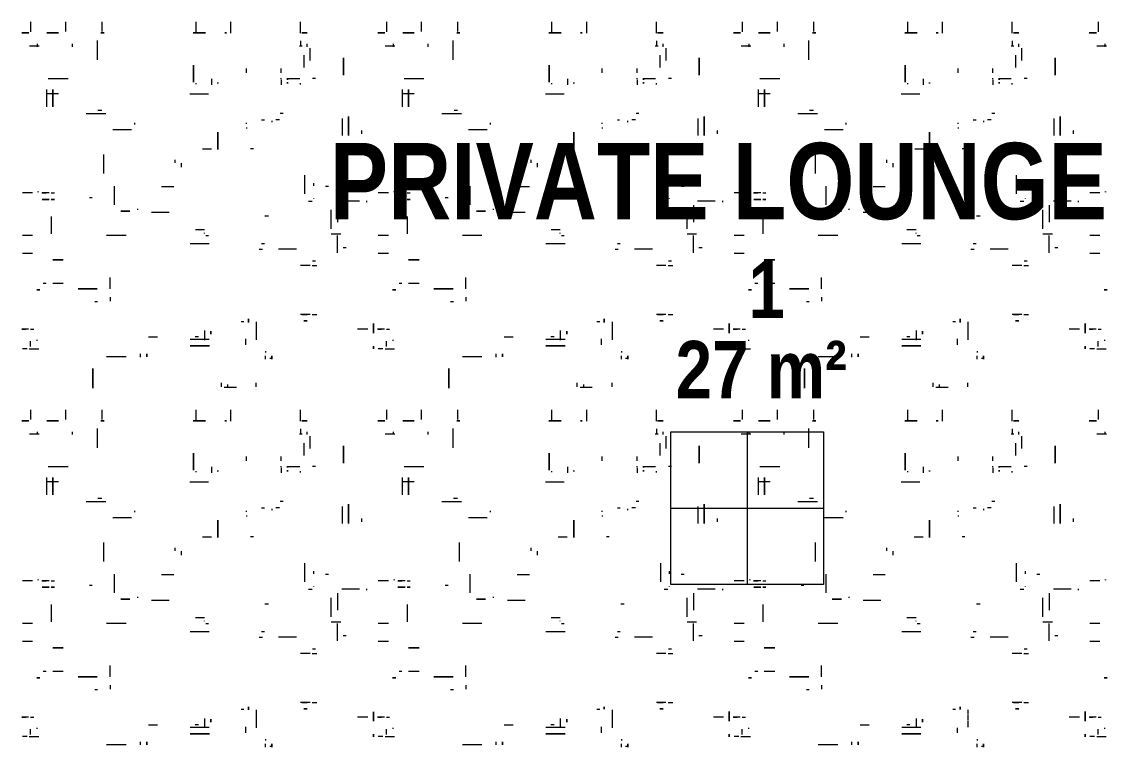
# Model space of a CAD drawing. Header units: millimetres. Extents: x -21051 to 202668, y -15646 to 13691.
# Drawn here: x -10187 to -8481, y 3208 to 4348 of the extents above; entities that cross this region are included whole.
import ezdxf

# ---------------------------------------------------------------- set-up
doc = ezdxf.new("R2010")
doc.units = ezdxf.units.MM
for name, color, linetype, lineweight in [('A-AREA-IDEN', 2, 'Continuous', 9), ('G-IMPT', 8, 'Continuous', 5), ('I-FURN', 30, 'Continuous', 5)]:
    doc.layers.add(name, color=color, linetype=linetype, lineweight=lineweight)
doc.layers.get('I-FURN').off()
doc.styles.add('Arial Narrow_B', font='ARIALNB.TTF', dxfattribs={"height": 90})
doc.styles.add('Arial Narrow_B_1', font='ARIALNB.TTF', dxfattribs={"height": 120})

# ---------------------------------------------------------------- blocks, each defined once
blk = doc.blocks.new('FUR_8_Carpet - _-1171524-00_Ground floor')
at = {"layer": 'G-IMPT'}
for p, q in [((-464.3, 893.7), (-459.8, 893.7)), ((-453.3, 894.7), (-453.3, 889.5)), ((-256.4, 891.1), (-256.4, 886.1)), ((-203.3, 890.3), (-234.1, 890.3)), ((95.1, 893.7), (99.5, 893.7)), ((106.1, 894.7), (106.1, 889.5)), ((303, 891.1), (303, 886.1)), ((356.1, 890.3), (325.3, 890.3)), ((654.5, 893.7), (658.9, 893.7)), ((665.4, 894.7), (665.4, 889.5)), ((852.3, 890.7), (852.3, 886.1)), ((852.3, 886.1), (852.3, 890.7)), ((862.3, 891.1), (862.3, 886.1)), ((915.4, 890.3), (884.6, 890.3)), ((-641.1, 878), (-656.1, 878)), ((-643.3, 874.7), (-643.3, 866)), ((-637.7, 878), (-630.3, 878)), ((-453.3, 882.2), (-453.3, 884.2)), ((-422.3, 872.1), (-422.3, 864.1)), ((-81.7, 878), (-96.7, 878)), ((-83.9, 874.7), (-83.9, 866)), ((-78.4, 878), (-71, 878)), ((106.1, 882.2), (106.1, 884.2)), ((137.1, 872.1), (137.1, 862.6)), ((477.7, 878), (462.7, 878)), ((475.4, 874.7), (475.4, 866)), ((481, 878), (488.4, 878)), ((665.4, 882.2), (665.4, 884.2)), ((696.4, 872.1), (696.4, 862.6)), ((1037, 878), (1022, 878)), ((1034.8, 874.7), (1034.8, 866)), ((1040.3, 878), (1047.7, 878)), ((-653.3, 864.1), (-653.3, 865.6)), ((-622.8, 853.7), (-622.8, 844.2)), ((-622.8, 844.2), (-622.8, 853.7)), ((-439, 863.1), (-439, 853.8)), ((-364.8, 863.5), (-334.6, 863.5)), ((-357.2, 849.4), (-357.2, 864.1)), ((-342.5, 858.7), (-347.6, 858.7)), ((-283.3, 859.9), (-269.2, 859.9)), ((-93.9, 864.1), (-93.9, 865.6)), ((-63.5, 853.7), (-63.5, 844.1)), ((-63.5, 844.1), (-63.5, 853.7)), ((120.3, 864.1), (120.3, 844.1)), ((194.5, 863.5), (224.8, 863.5)), ((202.1, 849.4), (202.1, 864.1)), ((216.9, 858.7), (211.7, 858.7)), ((276, 859.9), (290.2, 859.9)), ((465.4, 864.1), (465.4, 865.6)), ((495.9, 844.1), (495.9, 853.7)), ((495.9, 853.7), (495.9, 844.1)), ((679.7, 864.1), (679.7, 844.1)), ((753.9, 863.5), (784.1, 863.5)), ((761.5, 849.4), (761.5, 864.1)), ((776.3, 858.7), (771.1, 858.7)), ((835.4, 859.9), (849.5, 859.9)), ((1024.8, 864.1), (1024.8, 865.6)), ((-643.3, 847.6), (-648.2, 847.6)), ((-640.1, 847.6), (-629.2, 847.6)), ((-629.6, 847.6), (-635.3, 847.6)), ((-613.9, 847.6), (-598, 847.6)), ((-439, 852.8), (-439, 844.1)), ((-439, 843.3), (-439, 836)), ((-83.9, 847.6), (-88.8, 847.6)), ((-80.7, 847.6), (-69.9, 847.6)), ((-70.3, 847.6), (-76, 847.6)), ((-54.6, 847.6), (-38.7, 847.6)), ((120.3, 844.1), (120.3, 836)), ((475.4, 847.6), (470.5, 847.6)), ((478.6, 847.6), (489.5, 847.6)), ((489.1, 847.6), (483.4, 847.6)), ((495.9, 844.1), (495.9, 839)), ((495.9, 839), (495.9, 844.1)), ((504.8, 847.6), (520.7, 847.6)), ((679.7, 844.1), (679.7, 836)), ((1034.8, 847.6), (1029.9, 847.6)), ((1038, 847.6), (1048.8, 847.6)), ((1048.4, 847.6), (1042.7, 847.6)), ((-526.6, 824.1), (-534, 824.1)), ((-523.3, 824.1), (-508.3, 824.1)), ((-518.3, 834.9), (-518.3, 833.4)), ((-426.4, 831.4), (-426.4, 835.2)), ((-426.4, 835.2), (-426.4, 831.4)), ((-419.3, 835.6), (-414.9, 835.6)), ((32.7, 824.1), (25.3, 824.1)), ((36, 824.1), (51, 824.1)), ((133, 831.4), (133, 834.7)), ((133, 834.7), (133, 831.4)), ((140, 835.6), (144.5, 835.6)), ((592.1, 824.1), (584.7, 824.1)), ((595.4, 824.1), (610.4, 824.1)), ((600.4, 834.9), (600.4, 833.4)), ((692.3, 831.4), (692.3, 835.8)), ((692.3, 835.8), (692.3, 831.4)), ((699.4, 835.6), (703.8, 835.6)), ((-208.7, 797.2), (-208.7, 803.4)), ((-189.2, 804.2), (-184.8, 804.2)), ((350.7, 797.2), (350.7, 803.4)), ((370.2, 804.2), (374.6, 804.2)), ((910, 797.2), (910, 803.4)), ((929.5, 804.2), (933.9, 804.2)), ((-208.7, 783.9), (-208.7, 766.1)), ((-135.3, 775.8), (-118.6, 775.8)), ((-108.2, 775.8), (-103.7, 775.8)), ((350.7, 783.9), (350.7, 766.1)), ((424.1, 775.8), (440.8, 775.8)), ((451.2, 775.8), (455.6, 775.8)), ((910, 783.9), (910, 766.1)), ((983.4, 775.8), (1000.1, 775.8)), ((1010.6, 775.8), (1015, 775.8)), ((-526.6, 747.3), (-534, 747.3)), ((-531.9, 740.7), (-527.1, 740.7)), ((-523.3, 747.3), (-508.3, 747.3)), ((32.7, 747.3), (25.3, 747.3)), ((27.5, 740.7), (32.2, 740.7)), ((36, 747.3), (51, 747.3)), ((592.1, 747.3), (584.7, 747.3)), ((586.8, 740.7), (591.6, 740.7)), ((595.4, 747.3), (610.4, 747.3)), ((-646.3, 728.3), (-630.4, 728.3)), ((-580.1, 719.6), (-575.3, 719.6)), ((-566.5, 727.2), (-566.5, 725.2)), ((-566.5, 725.2), (-566.5, 700.2)), ((-502.1, 721.7), (-473.6, 721.7)), ((-443.3, 721.7), (-448.5, 721.7)), ((-87, 728.3), (-71.1, 728.3)), ((-20.7, 719.6), (-15.9, 719.6)), ((-7.1, 727.2), (-7.1, 725.2)), ((-7.1, 725.2), (-7.1, 700.2)), ((57.2, 721.7), (85.7, 721.7)), ((116, 721.7), (110.9, 721.7)), ((472.4, 728.3), (488.3, 728.3)), ((538.6, 719.6), (543.4, 719.6)), ((552.2, 727.2), (552.2, 725.2)), ((552.2, 725.2), (552.2, 700.2)), ((616.6, 721.7), (645.1, 721.7)), ((675.4, 721.7), (670.2, 721.7)), ((1031.7, 728.3), (1047.6, 728.3)), ((-646.3, 700.2), (-630.4, 700.2)), ((-447, 712.6), (-451.5, 712.6)), ((-364.8, 713.3), (-334.6, 713.3)), ((-363.5, 700.7), (-359.1, 700.7)), ((-87, 700.2), (-71.1, 700.2)), ((112.3, 712.6), (107.9, 712.6)), ((194.5, 713.3), (224.8, 713.3)), ((195.8, 700.7), (200.3, 700.7)), ((472.4, 700.2), (488.3, 700.2)), ((671.7, 712.6), (667.2, 712.6)), ((753.9, 713.3), (784.1, 713.3)), ((755.2, 700.7), (759.6, 700.7)), ((1031.7, 700.2), (1047.6, 700.2)), ((-571.5, 698.1), (-556.5, 698.1)), ((-561.8, 698.1), (-558.2, 698.1)), ((-556.5, 689.6), (-556.5, 684.8)), ((-556.5, 684.8), (-556.5, 659.8)), ((-357.2, 696.7), (-357.2, 695.8)), ((-342.9, 690.7), (-357.1, 690.7)), ((-203.3, 699.6), (-234.1, 699.6)), ((-116.3, 670.2), (-116.3, 697.5)), ((-12.1, 698.1), (2.9, 698.1)), ((-2.5, 698.1), (1.1, 698.1)), ((2.9, 689.6), (2.9, 684.8)), ((2.9, 684.8), (2.9, 659.8)), ((202.1, 696.7), (202.1, 695.8)), ((216.4, 690.7), (202.3, 690.7)), ((356.1, 699.6), (325.3, 699.6)), ((443, 670.2), (443, 697.5)), ((547.2, 698.1), (562.2, 698.1)), ((556.9, 698.1), (560.5, 698.1)), ((562.2, 689.6), (562.2, 684.8)), ((562.2, 684.8), (562.2, 659.8)), ((761.5, 696.7), (761.5, 695.8)), ((775.8, 690.7), (761.6, 690.7)), ((915.4, 699.6), (884.6, 699.6)), ((1002.4, 670.2), (1002.4, 697.5)), ((-566.5, 654.2), (-566.5, 679.2)), ((-457.7, 670), (-452.3, 670)), ((-7.1, 654.2), (-7.1, 679.2)), ((101.7, 670), (107.1, 670)), ((552.2, 654.2), (552.2, 679.2)), ((661, 670), (666.4, 670)), ((-566.5, 652.3), (-566.5, 654.2)), ((-301.7, 663.8), (-274.1, 663.8)), ((-296.9, 663.9), (-296.9, 662.8)), ((-251.7, 658.1), (-251.7, 659.7)), ((-215.7, 652.2), (-215.7, 622.7)), ((-7.1, 652.3), (-7.1, 654.2)), ((257.6, 663.8), (285.3, 663.8)), ((262.5, 663.9), (262.5, 662.8)), ((307.6, 658.1), (307.6, 659.7)), ((343.7, 652.2), (343.7, 622.7)), ((552.2, 652.3), (552.2, 654.2)), ((817, 663.8), (844.6, 663.8)), ((821.8, 663.9), (821.8, 662.8)), ((867, 658.1), (867, 659.7)), ((903.1, 652.2), (903.1, 622.7)), ((-646.3, 633.3), (-630.4, 633.3)), ((-612.7, 647.6), (-612.7, 645.9)), ((-600.8, 646.5), (-598.2, 646.5)), ((-598.2, 646.5), (-573.2, 646.5)), ((-529, 642.7), (-529, 641.8)), ((-526.5, 646.7), (-520.8, 646.7)), ((-514.7, 605.4), (-514.7, 634.8)), ((-180.9, 640.7), (-176.5, 640.7)), ((-116.3, 633.3), (-121.2, 633.3)), ((-113.1, 633.3), (-102.3, 633.3)), ((-101.7, 633.3), (-108.4, 633.3)), ((-87, 633.3), (-71.1, 633.3)), ((-53.4, 647.6), (-53.4, 645.9)), ((-41.4, 646.5), (-38.8, 646.5)), ((-38.8, 646.5), (-13.8, 646.5)), ((30.4, 642.7), (30.4, 641.8)), ((32.9, 646.7), (38.6, 646.7)), ((44.6, 605.4), (44.6, 634.8)), ((378.4, 640.7), (382.9, 640.7)), ((443, 633.3), (438.2, 633.3)), ((446.2, 633.3), (457.1, 633.3)), ((457.7, 633.3), (451, 633.3)), ((472.4, 633.3), (488.3, 633.3)), ((506, 647.6), (506, 645.9)), ((517.9, 646.5), (520.5, 646.5)), ((520.5, 646.5), (545.5, 646.5)), ((589.7, 642.7), (589.7, 641.8)), ((592.2, 646.7), (597.9, 646.7)), ((604, 605.4), (604, 634.8)), ((937.8, 640.7), (942.2, 640.7)), ((1002.4, 633.3), (997.5, 633.3)), ((1005.6, 633.3), (1016.4, 633.3)), ((1017.1, 633.3), (1010.3, 633.3)), ((1031.7, 633.3), (1047.6, 633.3)), ((-552, 623.4), (-547.2, 623.4)), ((-529, 622.4), (-529, 618.1)), ((7.4, 623.4), (12.1, 623.4)), ((30.4, 622.4), (30.4, 618.1)), ((566.7, 623.4), (571.5, 623.4)), ((589.7, 622.4), (589.7, 618.1)), ((-198.9, 602.9), (-198.9, 573)), ((360.5, 602.9), (360.5, 573)), ((919.8, 602.9), (919.8, 573)), ((-320.6, 586.6), (-320.6, 592.8)), ((-310.6, 581.1), (-310.6, 586.1)), ((238.7, 586.6), (238.7, 592.8)), ((248.7, 581.1), (248.7, 586.1)), ((798.1, 586.6), (798.1, 592.8)), ((808.1, 581.1), (808.1, 586.1)), ((-434.1, 563.9), (-429.7, 563.9)), ((-354.1, 563.9), (-368.2, 563.9)), ((125.3, 563.9), (129.7, 563.9)), ((205.3, 563.9), (191.1, 563.9)), ((684.6, 563.9), (689, 563.9)), ((764.6, 563.9), (750.5, 563.9)), ((-604, 536.6), (-604, 540.4)), ((-604, 535.4), (-604, 536.6)), ((-583.5, 543.1), (-583.5, 518.1)), ((-583.5, 518.1), (-583.5, 543.1)), ((-573.5, 518.1), (-573.5, 543.1)), ((-423.1, 530.3), (-423.1, 531.8)), ((-213.1, 533.4), (-242.4, 533.4)), ((-44.6, 536.6), (-44.6, 540.4)), ((-44.6, 535.4), (-44.6, 536.6)), ((-24.2, 543.1), (-24.2, 518.1)), ((-24.2, 518.1), (-24.2, 543.1)), ((-14.2, 518.1), (-14.2, 543.1)), ((136.2, 530.3), (136.2, 531.8)), ((346.3, 533.4), (316.9, 533.4)), ((514.7, 536.6), (514.7, 540.4)), ((514.7, 535.4), (514.7, 536.6)), ((535.2, 543.1), (535.2, 518.1)), ((535.2, 518.1), (535.2, 543.1)), ((545.2, 518.1), (545.2, 543.1)), ((695.6, 530.3), (695.6, 531.8)), ((905.7, 533.4), (876.3, 533.4)), ((-573.5, 516.1), (-573.5, 518.1)), ((-475.3, 518.3), (-469.6, 518.3)), ((-463.6, 522.2), (-463.6, 520.1)), ((-447, 518.3), (-451.5, 518.3)), ((-423.1, 524.8), (-423.1, 523.1)), ((-247.5, 525.5), (-247.5, 523.1)), ((-14.2, 516.1), (-14.2, 518.1)), ((84, 518.3), (89.7, 518.3)), ((95.8, 522.2), (95.8, 520.1)), ((112.3, 518.3), (107.9, 518.3)), ((136.2, 524.8), (136.2, 523.1)), ((311.9, 525.5), (311.9, 523.1)), ((545.2, 516.1), (545.2, 518.1)), ((643.4, 518.3), (649.1, 518.3)), ((655.1, 522.2), (655.1, 520.1)), ((671.7, 518.3), (667.2, 518.3)), ((695.6, 524.8), (695.6, 523.1)), ((871.2, 525.5), (871.2, 523.1)), ((-480.8, 508.3), (-476.3, 508.3)), ((-171.1, 508.3), (-202.2, 508.3)), ((-189.5, 503.2), (-195.7, 503.2)), ((-108.7, 471), (-108.7, 498)), ((78.6, 508.3), (83, 508.3)), ((388.3, 508.3), (357.2, 508.3)), ((369.9, 503.2), (363.7, 503.2)), ((450.7, 471), (450.7, 498)), ((637.9, 508.3), (642.4, 508.3)), ((947.7, 508.3), (916.5, 508.3)), ((929.2, 503.2), (923, 503.2)), ((1010, 471), (1010, 498)), ((-508.3, 462.8), (-508.3, 460.7)), ((-477.8, 455.8), (-477.8, 463.3)), ((-477.8, 460), (-477.8, 461.5)), ((-368.4, 454.2), (-368.4, 463.3)), ((-334, 477.8), (-363.3, 477.8)), ((-344.1, 462.6), (-344.1, 460.7)), ((-127.8, 477.8), (-109.5, 477.8)), ((51.1, 462.8), (51.1, 460.7)), ((81.5, 455.8), (81.5, 463.3)), ((81.5, 460), (81.5, 461.5)), ((191, 454.2), (191, 463.3)), ((225.4, 477.8), (196, 477.8)), ((215.2, 462.6), (215.2, 460.7)), ((431.6, 477.8), (449.9, 477.8)), ((610.4, 462.8), (610.4, 460.7)), ((640.9, 455.8), (640.9, 463.3)), ((640.9, 460), (640.9, 461.5)), ((750.3, 454.2), (750.3, 463.3)), ((784.7, 477.8), (755.4, 477.8)), ((774.6, 462.6), (774.6, 460.7)), ((990.9, 477.8), (1009.2, 477.8)), ((-575.6, 448.1), (-575.6, 425.8)), ((-575.6, 425.8), (-575.6, 448.1)), ((-531.9, 453.4), (-527.1, 453.4)), ((-487.8, 453.4), (-506.9, 453.4)), ((-477.8, 454.5), (-477.8, 452.8)), ((-477.8, 444.8), (-477.8, 437.6)), ((-423.1, 444.8), (-423.1, 437.6)), ((-111.7, 453.4), (-142.8, 453.4)), ((-16.2, 448.1), (-16.2, 425.8)), ((-16.2, 425.8), (-16.2, 448.1)), ((27.5, 453.4), (32.2, 453.4)), ((71.5, 453.4), (52.4, 453.4)), ((81.5, 454.5), (81.5, 452.8)), ((81.5, 444.8), (81.5, 437.6)), ((136.2, 444.8), (136.2, 437.6)), ((447.7, 453.4), (416.6, 453.4)), ((543.1, 448.1), (543.1, 425.8)), ((543.1, 425.8), (543.1, 448.1)), ((586.8, 453.4), (591.6, 453.4)), ((630.9, 453.4), (611.8, 453.4)), ((640.9, 454.5), (640.9, 452.8)), ((640.9, 444.8), (640.9, 437.6)), ((695.6, 444.8), (695.6, 437.6)), ((1007, 453.4), (975.9, 453.4)), ((-513.4, 421.6), (-513.4, 436)), ((45.9, 421.6), (45.9, 436)), ((605.3, 421.6), (605.3, 436)), ((-575.6, 421.1), (-575.6, 425.8)), ((-575.6, 425.8), (-575.6, 421.1)), ((-523.4, 425.1), (-523.4, 420.1)), ((-523.4, 420.1), (-523.4, 405.7)), ((-513.4, 416.6), (-513.4, 421.6)), ((-188.8, 424.4), (-188.8, 393.8)), ((35.9, 425.1), (35.9, 420.1)), ((35.9, 420.1), (35.9, 405.7)), ((45.9, 416.6), (45.9, 421.6)), ((370.5, 424.4), (370.5, 393.8)), ((595.3, 425.1), (595.3, 420.1)), ((595.3, 420.1), (595.3, 405.7)), ((605.3, 416.6), (605.3, 421.6)), ((929.9, 424.4), (929.9, 393.8)), ((-641.5, 402.3), (-656.5, 402.3)), ((-653.8, 398.8), (-653.8, 403.4)), ((-518.3, 398.8), (-518.3, 403.4)), ((-506.5, 402.3), (-510.9, 402.3)), ((-508.3, 394.1), (-508.3, 401.5)), ((-149.1, 398.8), (-149.1, 403.4)), ((-82.2, 402.3), (-97.2, 402.3)), ((-94.4, 398.8), (-94.4, 403.4)), ((41.1, 398.8), (41.1, 403.4)), ((52.9, 402.3), (48.5, 402.3)), ((51.1, 394.1), (51.1, 401.5)), ((410.2, 398.8), (410.2, 403.4)), ((477.2, 402.3), (462.2, 402.3)), ((464.9, 398.8), (464.9, 403.4)), ((600.4, 398.8), (600.4, 403.4)), ((612.3, 402.3), (607.8, 402.3)), ((610.4, 394.1), (610.4, 401.5)), ((969.6, 398.8), (969.6, 403.4)), ((1036.5, 402.3), (1021.5, 402.3)), ((1024.3, 398.8), (1024.3, 403.4)), ((-643.8, 379.8), (-643.8, 364.2)), ((-508.3, 382.3), (-508.3, 364.2)), ((-398.9, 382.1), (-398.9, 364.2)), ((-344.1, 381.2), (-344.1, 364.2)), ((-196.4, 379.4), (-196.4, 364.2)), ((-139.1, 379.4), (-139.1, 364.2)), ((-84.4, 379.8), (-84.4, 364.2)), ((51.1, 382.3), (51.1, 364.2)), ((160.5, 382.1), (160.5, 364.2)), ((215.2, 381.2), (215.2, 364.2)), ((363, 379.4), (363, 364.2)), ((420.2, 379.4), (420.2, 364.2)), ((474.9, 379.8), (474.9, 364.2)), ((610.4, 382.3), (610.4, 364.2)), ((719.9, 382.1), (719.9, 364.2)), ((774.6, 381.2), (774.6, 364.2)), ((922.3, 379.4), (922.3, 364.2)), ((979.6, 379.4), (979.6, 364.2)), ((1034.3, 379.8), (1034.3, 364.2)), ((-438.1, 322), (-438.1, 328.2)), ((-393.4, 324.6), (-393.4, 330.1)), ((-383.4, 322.2), (-383.4, 328.2)), ((121.2, 322), (121.2, 328.2)), ((165.9, 324.6), (165.9, 330.1)), ((175.9, 322.2), (175.9, 328.2)), ((680.6, 322), (680.6, 328.2)), ((725.3, 324.6), (725.3, 330.1)), ((735.3, 322.2), (735.3, 328.2)), ((-464.3, 284), (-459.8, 284)), ((-453.3, 285), (-453.3, 279.8)), ((-453.3, 272.5), (-453.3, 274.5)), ((-256.4, 281.5), (-256.4, 276.5)), ((-203.3, 280.7), (-234.1, 280.7)), ((95.1, 284), (99.5, 284)), ((106.1, 285), (106.1, 279.8)), ((106.1, 272.5), (106.1, 274.5)), ((303, 281.5), (303, 276.5)), ((356.1, 280.7), (325.3, 280.7)), ((654.5, 284), (658.9, 284)), ((665.4, 285), (665.4, 279.8)), ((665.4, 272.5), (665.4, 274.5)), ((862.3, 281.5), (862.3, 276.5)), ((915.4, 280.7), (884.6, 280.7)), ((-641.1, 268.4), (-656.1, 268.4)), ((-643.3, 265), (-643.3, 256.3)), ((-637.7, 268.4), (-630.3, 268.4)), ((-422.3, 262.4), (-422.3, 252.9)), ((-81.7, 268.4), (-96.7, 268.4)), ((-83.9, 265), (-83.9, 256.3)), ((-78.4, 268.4), (-71, 268.4)), ((137.1, 262.4), (137.1, 252.9)), ((477.7, 268.4), (462.7, 268.4)), ((475.4, 265), (475.4, 256.3)), ((481, 268.4), (488.4, 268.4)), ((696.4, 262.4), (696.4, 252.9)), ((1037, 268.4), (1022, 268.4)), ((1034.8, 265), (1034.8, 256.3)), ((1040.3, 268.4), (1047.7, 268.4)), ((-653.3, 254.2), (-653.3, 255.9)), ((-439, 254.5), (-439, 226.3)), ((-364.8, 253.8), (-334.6, 253.8)), ((-357.2, 239.7), (-357.2, 255.2)), ((-342.5, 249.1), (-347.6, 249.1)), ((-283.3, 250.2), (-269.2, 250.2)), ((-93.9, 254.2), (-93.9, 255.9)), ((120.3, 254.5), (120.3, 226.3)), ((194.5, 253.8), (224.8, 253.8)), ((202.1, 239.7), (202.1, 255.2)), ((216.9, 249.1), (211.7, 249.1)), ((276, 250.2), (290.2, 250.2)), ((465.4, 254.2), (465.4, 255.9)), ((679.7, 254.5), (679.7, 226.3)), ((753.9, 253.8), (784.1, 253.8)), ((761.5, 239.7), (761.5, 255.2)), ((776.3, 249.1), (771.1, 249.1)), ((835.4, 250.2), (849.5, 250.2)), ((1024.8, 254.2), (1024.8, 255.9)), ((-643.3, 237.9), (-648.2, 237.9)), ((-640.1, 237.9), (-629.2, 237.9)), ((-629.6, 237.9), (-635.3, 237.9)), ((-613.9, 237.9), (-598, 237.9)), ((-518.3, 225.2), (-518.3, 223.8)), ((-419.3, 225.9), (-414.9, 225.9)), ((-83.9, 237.9), (-88.8, 237.9)), ((-80.7, 237.9), (-69.9, 237.9)), ((-70.3, 237.9), (-76, 237.9)), ((-54.6, 237.9), (-38.7, 237.9)), ((41.1, 225.2), (41.1, 223.8)), ((140, 225.9), (144.5, 225.9)), ((475.4, 237.9), (470.5, 237.9)), ((478.6, 237.9), (489.5, 237.9)), ((489.1, 237.9), (483.4, 237.9)), ((504.8, 237.9), (520.7, 237.9)), ((600.4, 225.2), (600.4, 223.8)), ((699.4, 225.9), (703.8, 225.9)), ((1034.8, 237.9), (1029.9, 237.9)), ((1038, 237.9), (1048.8, 237.9)), ((1048.4, 237.9), (1042.7, 237.9)), ((-526.6, 214.4), (-534, 214.4)), ((-523.3, 214.4), (-508.3, 214.4)), ((32.7, 214.4), (25.3, 214.4)), ((36, 214.4), (51, 214.4)), ((592.1, 214.4), (584.7, 214.4)), ((595.4, 214.4), (610.4, 214.4)), ((-208.7, 187.6), (-208.7, 193.8)), ((-189.2, 194.6), (-184.8, 194.6)), ((350.7, 187.6), (350.7, 193.8)), ((370.2, 194.6), (374.6, 194.6)), ((910, 187.6), (910, 193.8)), ((929.5, 194.6), (933.9, 194.6)), ((-208.7, 174.2), (-208.7, 156.5)), ((350.7, 174.2), (350.7, 156.5)), ((910, 174.2), (910, 156.5)), ((-135.3, 166.1), (-118.6, 166.1)), ((-108.2, 166.1), (-103.7, 166.1)), ((424.1, 166.1), (440.8, 166.1)), ((451.2, 166.1), (455.6, 166.1)), ((983.4, 166.1), (1000.1, 166.1)), ((1010.6, 166.1), (1015, 166.1)), ((-526.6, 137.6), (-534, 137.6)), ((-523.3, 137.6), (-508.3, 137.6)), ((32.7, 137.6), (25.3, 137.6)), ((36, 137.6), (51, 137.6)), ((592.1, 137.6), (584.7, 137.6)), ((595.4, 137.6), (610.4, 137.6)), ((-531.9, 131), (-527.1, 131)), ((27.5, 131), (32.2, 131)), ((586.8, 131), (591.6, 131)), ((-646.3, 118.6), (-630.4, 118.6)), ((-580.1, 109.9), (-575.3, 109.9)), ((-566.5, 117.5), (-566.5, 115.6)), ((-566.5, 115.6), (-566.5, 90.6)), ((-502.1, 112), (-473.6, 112)), ((-447, 103), (-451.5, 103)), ((-443.3, 112), (-448.5, 112)), ((-364.8, 103.6), (-334.6, 103.6)), ((-87, 118.6), (-71.1, 118.6)), ((-20.7, 109.9), (-15.9, 109.9)), ((-7.1, 117.5), (-7.1, 115.6)), ((-7.1, 115.6), (-7.1, 90.6)), ((57.2, 112), (85.7, 112)), ((112.3, 103), (107.9, 103)), ((116, 112), (110.9, 112)), ((194.5, 103.6), (224.8, 103.6)), ((472.4, 118.6), (488.3, 118.6)), ((538.6, 109.9), (543.4, 109.9)), ((552.2, 117.5), (552.2, 115.6)), ((552.2, 115.6), (552.2, 90.6)), ((616.6, 112), (645.1, 112)), ((671.7, 103), (667.2, 103)), ((675.4, 112), (670.2, 112)), ((753.9, 103.6), (784.1, 103.6)), ((1031.7, 118.6), (1047.6, 118.6)), ((-646.3, 90.6), (-630.4, 90.6)), ((-571.5, 88.4), (-556.5, 88.4)), ((-561.8, 88.4), (-558.2, 88.4)), ((-363.5, 91), (-359.1, 91)), ((-357.2, 87.1), (-357.2, 86.1)), ((-203.3, 89.9), (-234.1, 89.9)), ((-116.3, 60.5), (-116.3, 87.8)), ((-87, 90.6), (-71.1, 90.6)), ((-12.1, 88.4), (2.9, 88.4)), ((-2.5, 88.4), (1.1, 88.4)), ((195.8, 91), (200.3, 91)), ((202.1, 87.1), (202.1, 86.1)), ((356.1, 89.9), (325.3, 89.9)), ((443, 60.5), (443, 87.8)), ((472.4, 90.6), (488.3, 90.6)), ((547.2, 88.4), (562.2, 88.4)), ((556.9, 88.4), (560.5, 88.4)), ((755.2, 91), (759.6, 91)), ((761.5, 87.1), (761.5, 86.1)), ((915.4, 89.9), (884.6, 89.9)), ((1002.4, 60.5), (1002.4, 87.8)), ((1031.7, 90.6), (1047.6, 90.6)), ((-566.5, 44.6), (-566.5, 69.6)), ((-556.5, 79.9), (-556.5, 75.2)), ((-556.5, 75.2), (-556.5, 50.2)), ((-342.9, 81), (-357.1, 81)), ((-7.1, 44.6), (-7.1, 69.6)), ((2.9, 79.9), (2.9, 75.2)), ((2.9, 75.2), (2.9, 50.2)), ((216.4, 81), (202.3, 81)), ((552.2, 44.6), (552.2, 69.6)), ((562.2, 79.9), (562.2, 75.2)), ((562.2, 75.2), (562.2, 50.2)), ((775.8, 81), (761.6, 81)), ((-457.7, 60.3), (-452.3, 60.3)), ((-301.7, 54.1), (-274.1, 54.1)), ((-296.9, 54.2), (-296.9, 53.1)), ((101.7, 60.3), (107.1, 60.3)), ((257.6, 54.1), (285.3, 54.1)), ((262.5, 54.2), (262.5, 53.1)), ((661, 60.3), (666.4, 60.3)), ((817, 54.1), (844.6, 54.1)), ((821.8, 54.2), (821.8, 53.1)), ((-612.7, 37.9), (-612.7, 36.2)), ((-600.8, 36.8), (-598.2, 36.8)), ((-598.2, 36.8), (-573.2, 36.8)), ((-566.5, 42.6), (-566.5, 44.6)), ((-526.5, 37), (-520.8, 37)), ((-251.7, 48.4), (-251.7, 50.1)), ((-215.7, 42.5), (-215.7, 13.1)), ((-53.4, 37.9), (-53.4, 36.2)), ((-41.4, 36.8), (-38.8, 36.8)), ((-38.8, 36.8), (-13.8, 36.8)), ((-7.1, 42.6), (-7.1, 44.6)), ((32.9, 37), (38.6, 37)), ((307.6, 48.4), (307.6, 50.1)), ((343.7, 42.5), (343.7, 13.1)), ((506, 37.9), (506, 36.2)), ((517.9, 36.8), (520.5, 36.8)), ((520.5, 36.8), (545.5, 36.8)), ((552.2, 42.6), (552.2, 44.6)), ((592.2, 37), (597.9, 37)), ((867, 48.4), (867, 50.1)), ((903.1, 42.5), (903.1, 13.1)), ((-646.3, 23.7), (-630.4, 23.7)), ((-529, 33), (-529, 32.1)), ((-514.7, 0), (-514.7, 25.2)), ((-180.9, 31.1), (-176.5, 31.1)), ((-116.3, 23.7), (-121.2, 23.7)), ((-113.1, 23.7), (-102.3, 23.7)), ((-101.7, 23.7), (-108.4, 23.7)), ((-87, 23.7), (-71.1, 23.7)), ((30.4, 33), (30.4, 32.1)), ((44.6, 0), (44.6, 25.2)), ((378.4, 31.1), (382.9, 31.1)), ((443, 23.7), (438.2, 23.7)), ((446.2, 23.7), (457.1, 23.7)), ((457.7, 23.7), (451, 23.7)), ((472.4, 23.7), (488.3, 23.7)), ((589.7, 33), (589.7, 32.1)), ((604, 0), (604, 25.2)), ((937.8, 31.1), (942.2, 31.1)), ((1002.4, 23.7), (997.5, 23.7)), ((1005.6, 23.7), (1016.4, 23.7)), ((1017.1, 23.7), (1010.3, 23.7)), ((1031.7, 23.7), (1047.6, 23.7)), ((-552, 13.7), (-547.2, 13.7)), ((-529, 12.7), (-529, 8.5)), ((-514.7, -4.3), (-514.7, 0)), ((7.4, 13.7), (12.1, 13.7)), ((30.4, 12.7), (30.4, 8.5)), ((44.6, -4.3), (44.6, 0)), ((566.7, 13.7), (571.5, 13.7)), ((589.7, 12.7), (589.7, 8.5)), ((604, -4.3), (604, 0)), ((-320.6, -23.1), (-320.6, -16.9)), ((-198.9, -6.8), (-198.9, -36.7)), ((238.7, -23.1), (238.7, -16.9)), ((360.5, -6.8), (360.5, -36.7)), ((798.1, -23.1), (798.1, -16.9)), ((919.8, -6.8), (919.8, -36.7)), ((-310.6, -28.6), (-310.6, -23.6)), ((248.7, -28.6), (248.7, -23.6)), ((808.1, -28.6), (808.1, -23.6)), ((-434.1, -45.8), (-429.7, -45.8)), ((-365.2, -45.8), (-368.2, -45.8)), ((-355.2, -45.8), (-365.2, -45.8)), ((125.3, -45.8), (129.7, -45.8)), ((205.3, -45.8), (191.1, -45.8)), ((684.6, -45.8), (689, -45.8)), ((764.6, -45.8), (750.5, -45.8)), ((-583.5, -66.6), (-583.5, -91.6)), ((-583.5, -91.6), (-583.5, -66.6)), ((-573.5, -91.6), (-573.5, -66.6)), ((-24.2, -66.6), (-24.2, -91.6)), ((-24.2, -91.6), (-24.2, -66.6)), ((-14.2, -91.6), (-14.2, -66.6)), ((535.2, -66.6), (535.2, -91.6)), ((535.2, -91.6), (535.2, -66.6)), ((545.2, -91.6), (545.2, -66.6)), ((-604, -73), (-604, -69.3)), ((-604, -74.3), (-604, -73)), ((-423.1, -79.4), (-423.1, -77.9)), ((-423.1, -84.9), (-423.1, -86.6)), ((-378.4, -71.7), (-378.4, -69.9)), ((-378.4, -69.9), (-378.4, -71.7)), ((-247.5, -84.1), (-247.5, -86.6)), ((-213.1, -76.3), (-242.4, -76.3)), ((-44.6, -73), (-44.6, -69.3)), ((-44.6, -74.3), (-44.6, -73)), ((136.2, -79.4), (136.2, -77.9)), ((136.2, -84.9), (136.2, -86.6)), ((311.9, -84.1), (311.9, -86.6)), ((346.3, -76.3), (316.9, -76.3)), ((514.7, -73), (514.7, -69.3)), ((514.7, -74.3), (514.7, -73)), ((695.6, -79.4), (695.6, -77.9)), ((695.6, -84.9), (695.6, -86.6)), ((871.2, -84.1), (871.2, -86.6)), ((905.7, -76.3), (876.3, -76.3)), ((-573.5, -93.5), (-573.5, -91.6)), ((-480.8, -101.4), (-476.3, -101.4)), ((-475.3, -91.4), (-469.6, -91.4)), ((-463.6, -87.5), (-463.6, -89.6)), ((-447, -91.4), (-451.5, -91.4)), ((-171.1, -101.4), (-202.2, -101.4)), ((-14.2, -93.5), (-14.2, -91.6)), ((78.6, -101.4), (83, -101.4)), ((84, -91.4), (89.7, -91.4)), ((95.8, -87.5), (95.8, -89.6)), ((112.3, -91.4), (108.9, -91.4)), ((388.3, -101.4), (357.2, -101.4)), ((535.2, -96.7), (535.2, -91.6)), ((535.2, -91.6), (535.2, -96.7)), ((545.2, -93.5), (545.2, -91.6)), ((637.9, -101.4), (642.4, -101.4)), ((643.4, -91.4), (649.1, -91.4)), ((655.1, -87.5), (655.1, -89.6)), ((671.7, -91.4), (667.2, -91.4)), ((947.7, -101.4), (916.5, -101.4)), ((-189.5, -106.5), (-195.7, -106.5)), ((-108.7, -138.7), (-108.7, -111.7)), ((369.1, -106.5), (363.7, -106.5)), ((450.7, -138.7), (450.7, -111.7)), ((929.2, -106.5), (923, -106.5)), ((1010, -138.7), (1010, -111.7)), ((-334, -131.9), (-363.3, -131.9)), ((-127.8, -131.9), (-109.5, -131.9)), ((225.4, -131.9), (196, -131.9)), ((431.6, -131.9), (449.9, -131.9)), ((784.7, -131.9), (755.4, -131.9)), ((990.9, -131.9), (1009.2, -131.9)), ((-508.3, -146.8), (-508.3, -149)), ((-477.8, -153.9), (-477.8, -146.4)), ((-477.8, -149.7), (-477.8, -148.1)), ((-368.4, -155.5), (-368.4, -146.4)), ((-344.1, -147.1), (-344.1, -149)), ((51.1, -146.8), (51.1, -149)), ((81.5, -153.9), (81.5, -146.4)), ((81.5, -149.7), (81.5, -148.1)), ((191, -155.5), (191, -146.4)), ((215.2, -147.1), (215.2, -149)), ((610.4, -146.8), (610.4, -149)), ((640.9, -153.9), (640.9, -146.4)), ((640.9, -149.7), (640.9, -148.1)), ((750.3, -155.5), (750.3, -146.4)), ((774.6, -147.1), (774.6, -149)), ((-575.6, -161.6), (-575.6, -183.8)), ((-575.6, -183.8), (-575.6, -161.6)), ((-531.9, -156.3), (-527.1, -156.3)), ((-490.1, -156.3), (-506.9, -156.3)), ((-487.8, -156.3), (-490.1, -156.3)), ((-477.8, -155.2), (-477.8, -156.9)), ((-477.8, -164.9), (-477.8, -172.1)), ((-423.1, -164.9), (-423.1, -168.8)), ((-423.1, -168.8), (-423.1, -172.1)), ((-111.7, -156.3), (-142.8, -156.3)), ((-16.2, -161.6), (-16.2, -183.8)), ((-16.2, -183.8), (-16.2, -161.6)), ((27.5, -156.3), (32.2, -156.3)), ((71.5, -156.3), (52.4, -156.3)), ((81.5, -155.2), (81.5, -156.9)), ((81.5, -164.9), (81.5, -172.1)), ((136.2, -164.9), (136.2, -172.1)), ((447.7, -156.3), (416.6, -156.3)), ((543.1, -161.6), (543.1, -183.8)), ((543.1, -183.8), (543.1, -161.6)), ((586.8, -156.3), (591.6, -156.3)), ((630.9, -156.3), (611.8, -156.3)), ((640.9, -155.2), (640.9, -156.9)), ((640.9, -164.9), (640.9, -172.1)), ((695.6, -164.9), (695.6, -172.1)), ((1007, -156.3), (975.9, -156.3)), ((-523.4, -184.6), (-523.4, -189.6)), ((-513.4, -186.7), (-513.4, -173.7)), ((-513.4, -188.1), (-513.4, -186.7)), ((-188.8, -185.3), (-188.8, -215.9)), ((35.9, -184.6), (35.9, -189.6)), ((45.9, -188.1), (45.9, -173.7)), ((370.5, -185.3), (370.5, -215.9)), ((595.3, -184.6), (595.3, -189.6)), ((605.3, -188.1), (605.3, -173.7)), ((929.9, -185.3), (929.9, -215.9)), ((-523.4, -189.6), (-523.4, -204)), ((-513.4, -193.1), (-513.4, -188.1)), ((35.9, -189.6), (35.9, -204)), ((45.9, -193.1), (45.9, -188.1)), ((595.3, -189.6), (595.3, -204)), ((605.3, -193.1), (605.3, -188.1)), ((-641.5, -207.3), (-656.5, -207.3)), ((-653.8, -210.8), (-653.8, -206.2)), ((-518.3, -210.8), (-518.3, -206.2)), ((-506.5, -207.3), (-510.9, -207.3)), ((-508.3, -215.6), (-508.3, -208.2)), ((-149.1, -210.8), (-149.1, -206.2)), ((-82.2, -207.3), (-97.2, -207.3)), ((-94.4, -210.8), (-94.4, -206.2)), ((41.1, -210.8), (41.1, -206.2)), ((52.9, -207.3), (48.5, -207.3)), ((51.1, -215.6), (51.1, -208.2)), ((410.2, -210.8), (410.2, -206.2)), ((477.2, -207.3), (462.2, -207.3)), ((464.9, -210.8), (464.9, -206.2)), ((600.4, -210.8), (600.4, -206.2)), ((612.3, -207.3), (607.8, -207.3)), ((610.4, -215.6), (610.4, -208.2)), ((969.6, -210.8), (969.6, -206.2)), ((1033.9, -207.3), (1021.5, -207.3)), ((1024.3, -210.8), (1024.3, -206.2)), ((1036.5, -207.3), (1033.9, -207.3)), ((-643.8, -229.8), (-643.8, -245.5)), ((-508.3, -227.4), (-508.3, -245.5)), ((-398.9, -227.6), (-398.9, -245.5)), ((-358.8, -227.8), (-357.1, -227.8)), ((-357.1, -227.8), (-358.8, -227.8)), ((-357.1, -227.8), (-353.6, -227.8)), ((-353.6, -227.8), (-357.1, -227.8)), ((-344.1, -228.5), (-344.1, -245.5)), ((-196.4, -230.2), (-196.4, -245.5)), ((-139.1, -230.2), (-139.1, -245.5)), ((-84.4, -229.8), (-84.4, -245.5)), ((51.1, -227.4), (51.1, -245.5)), ((160.5, -227.6), (160.5, -245.5)), ((215.2, -228.5), (215.2, -245.5)), ((363, -230.2), (363, -245.5)), ((420.2, -230.2), (420.2, -245.5)), ((474.9, -229.8), (474.9, -245.5)), ((610.4, -227.4), (610.4, -245.5)), ((719.9, -227.6), (719.9, -245.5)), ((774.6, -228.5), (774.6, -245.5)), ((922.3, -230.2), (922.3, -245.5)), ((979.6, -230.2), (979.6, -245.5)), ((1034.3, -229.8), (1034.3, -245.5)), ((1048.6, -227.8), (1040.6, -227.8)), ((1040.6, -227.8), (1048.6, -227.8))]:
    blk.add_line(p, q, dxfattribs=at)
at = {"layer": 'G-IMPT', "flags": 128}
for points in [[(-463.3, 889.5), (-463.3, 894.7)], [(-266.4, 886.1), (-266.4, 890.7)], [(96.1, 889.5), (96.1, 894.7)], [(293, 886.1), (293, 890.7)], [(655.4, 889.5), (655.4, 894.7)], [(-622.8, 873.9), (-622.8, 878.5)], [(-364.9, 873.5), (-334.8, 873.5)], [(-63.5, 873.9), (-63.5, 878.5)], [(194.4, 873.5), (224.6, 873.5)], [(495.9, 873.9), (495.9, 878.5)], [(753.8, 873.5), (783.9, 873.5)], [(-367.2, 850.4), (-367.2, 855.1)], [(192.1, 850.4), (192.1, 855.1)], [(751.5, 850.4), (751.5, 855.1)], [(-622.8, 844.1), (-622.8, 838.4)], [(-63.5, 844.1), (-63.5, 838.4)], [(-518.8, 834.1), (-513.6, 834.1)], [(40.5, 834.1), (45.7, 834.1)], [(599.9, 834.1), (605.1, 834.1)], [(-657.8, 785.8), (-653, 785.8)], [(-98.4, 785.8), (-93.6, 785.8)], [(460.9, 785.8), (465.7, 785.8)], [(1020.3, 785.8), (1025.1, 785.8)], [(-188.7, 783.8), (-158.4, 783.8)], [(370.6, 783.8), (401, 783.8)], [(930, 783.8), (960.3, 783.8)], [(-118.6, 738.3), (-135.3, 738.3)], [(440.8, 738.3), (424.1, 738.3)], [(1000.1, 738.3), (983.4, 738.3)], [(-225.5, 662.2), (-239.7, 662.2)], [(333.8, 662.2), (319.7, 662.2)], [(893.2, 662.2), (879, 662.2)], [(-655.2, 632.1), (-655.2, 631)], [(-121.2, 643.3), (-116.3, 643.3)], [(-102.1, 643.3), (-113.1, 643.3)], [(-95.9, 632.1), (-95.9, 631)], [(438.2, 643.3), (443, 643.3)], [(457.3, 643.3), (446.2, 643.3)], [(463.5, 632.1), (463.5, 631)], [(997.5, 643.3), (1002.4, 643.3)], [(1016.7, 643.3), (1005.6, 643.3)], [(1022.9, 632.1), (1022.9, 631)], [(-378.4, 538), (-378.4, 564.9)], [(181, 538), (181, 564.9)], [(740.3, 538), (740.3, 564.9)], [(-583.5, 518.1), (-583.5, 512.9)], [(-24.2, 518.1), (-24.2, 512.9)], [(535.2, 518.1), (535.2, 512.9)], [(-118.7, 498), (-118.7, 471)], [(440.7, 498), (440.7, 471)], [(1000, 498), (1000, 471)], [(-487.8, 461.4), (-487.8, 459.5)], [(-378.4, 461.4), (-378.4, 460)], [(71.5, 461.4), (71.5, 459.5)], [(181, 461.4), (181, 460)], [(630.9, 461.4), (630.9, 459.5)], [(740.3, 461.4), (740.3, 460)], [(-487.8, 452.8), (-487.8, 455.3)], [(-339.8, 459.4), (-339.8, 432.5)], [(71.5, 452.8), (71.5, 455.3)], [(219.5, 459.4), (219.5, 432.5)], [(630.9, 452.8), (630.9, 455.3)], [(778.9, 459.4), (778.9, 432.5)], [(-16.2, 425.8), (-16.2, 421.1)], [(543.1, 425.8), (543.1, 421.1)], [(-629.5, 381.9), (-640.6, 381.9)], [(-510.2, 381.9), (-513.6, 381.9), (-518.8, 381.9), (-513.6, 381.9)], [(-389, 381.9), (-391.7, 381.9)], [(-358.8, 381.9), (-353.6, 381.9), (-339.5, 381.9), (-353.6, 381.9)], [(-199.5, 381.9), (-194.5, 381.9)], [(-109.5, 381.9), (-127.8, 381.9)], [(-70.1, 381.9), (-81.2, 381.9)], [(49.2, 381.9), (45.7, 381.9), (40.5, 381.9), (45.7, 381.9)], [(170.3, 381.9), (167.6, 381.9)], [(200.5, 381.9), (205.7, 381.9), (219.9, 381.9), (205.7, 381.9)], [(359.9, 381.9), (364.9, 381.9)], [(449.9, 381.9), (431.6, 381.9)], [(489.2, 381.9), (478.2, 381.9)], [(608.6, 381.9), (605.1, 381.9), (599.9, 381.9), (605.1, 381.9)], [(729.7, 381.9), (727, 381.9)], [(759.9, 381.9), (765.1, 381.9), (779.2, 381.9), (765.1, 381.9)], [(919.2, 381.9), (924.3, 381.9)], [(1009.2, 381.9), (990.9, 381.9)], [(1048.6, 381.9), (1037.5, 381.9)], [(-181.8, 299.5), (-181.8, 330.6)], [(377.6, 299.5), (377.6, 330.6)], [(936.9, 299.5), (936.9, 330.6)], [(-463.3, 279.8), (-463.3, 285)], [(-266.4, 276.5), (-266.4, 281.1)], [(96.1, 279.8), (96.1, 285)], [(293, 276.5), (293, 281.1)], [(655.4, 279.8), (655.4, 285)], [(852.3, 276.5), (852.3, 281.1)], [(-622.8, 264.2), (-622.8, 268.8)], [(-364.9, 263.8), (-334.8, 263.8)], [(-63.5, 264.2), (-63.5, 268.8)], [(194.4, 263.8), (224.6, 263.8)], [(495.9, 264.2), (495.9, 268.8)], [(753.8, 263.8), (783.9, 263.8)], [(-622.8, 244), (-622.8, 228.8)], [(-367.2, 240.7), (-367.2, 245.4)], [(-63.5, 244), (-63.5, 228.8)], [(192.1, 240.7), (192.1, 245.4)], [(495.9, 244), (495.9, 228.8)], [(751.5, 240.7), (751.5, 245.4)], [(-518.8, 224.4), (-513.6, 224.4)], [(-426.4, 221.7), (-426.4, 227.2)], [(40.5, 224.4), (45.7, 224.4)], [(133, 221.7), (133, 227.2)], [(599.9, 224.4), (605.1, 224.4)], [(692.3, 221.7), (692.3, 227.2)], [(-657.8, 176.1), (-653, 176.1)], [(-188.7, 174.1), (-158.4, 174.1)], [(-98.4, 176.1), (-93.6, 176.1)], [(370.6, 174.1), (401, 174.1)], [(460.9, 176.1), (465.7, 176.1)], [(930, 174.1), (960.3, 174.1)], [(1020.3, 176.1), (1025.1, 176.1)], [(-118.6, 128.6), (-135.3, 128.6)], [(440.8, 128.6), (424.1, 128.6)], [(1000.1, 128.6), (983.4, 128.6)], [(-225.5, 52.5), (-239.7, 52.5)], [(333.8, 52.5), (319.7, 52.5)], [(893.2, 52.5), (879, 52.5)], [(-655.2, 22.4), (-655.2, 21.3)], [(-121.2, 33.7), (-116.3, 33.7)], [(-102.1, 33.7), (-113.1, 33.7)], [(-95.9, 22.4), (-95.9, 21.3)], [(438.2, 33.7), (443, 33.7)], [(457.3, 33.7), (446.2, 33.7)], [(463.5, 22.4), (463.5, 21.3)], [(997.5, 33.7), (1002.4, 33.7)], [(1016.7, 33.7), (1005.6, 33.7)], [(1022.9, 22.4), (1022.9, 21.3)], [(-378.4, -69.9), (-378.4, -44.8)], [(181, -71.7), (181, -44.8)], [(740.3, -71.7), (740.3, -44.8)], [(-583.5, -91.6), (-583.5, -96.7)], [(-24.2, -91.6), (-24.2, -96.7)], [(-118.7, -111.7), (-118.7, -138.7)], [(440.7, -111.7), (440.7, -138.7)], [(1000, -111.7), (1000, -138.7)], [(-487.8, -148.2), (-487.8, -150.2)], [(-378.4, -148.2), (-378.4, -149.7)], [(-339.8, -150.3), (-339.8, -177.2)], [(71.5, -148.2), (71.5, -150.2)], [(181, -148.2), (181, -149.7)], [(219.5, -150.3), (219.5, -177.2)], [(630.9, -148.2), (630.9, -150.2)], [(740.3, -148.2), (740.3, -149.7)], [(778.9, -150.3), (778.9, -177.2)], [(-487.8, -156.9), (-487.8, -154.3)], [(71.5, -156.9), (71.5, -154.3)], [(630.9, -156.9), (630.9, -154.3)], [(-575.6, -183.8), (-575.6, -188.5)], [(-16.2, -183.8), (-16.2, -188.5)], [(543.1, -183.8), (543.1, -188.5)], [(-629.5, -227.8), (-640.6, -227.8)], [(-510.2, -227.8), (-513.6, -227.8), (-518.8, -227.8), (-513.6, -227.8)], [(-389, -227.8), (-391.7, -227.8)], [(-353, -227.8), (-339.5, -227.8)], [(-199.5, -227.8), (-194.5, -227.8)], [(-109.5, -227.8), (-127.8, -227.8)], [(-70.1, -227.8), (-81.2, -227.8)], [(49.2, -227.8), (45.7, -227.8), (40.5, -227.8), (45.7, -227.8)], [(170.3, -227.8), (167.6, -227.8)], [(200.5, -227.8), (205.7, -227.8), (219.9, -227.8), (205.7, -227.8)], [(359.9, -227.8), (364.9, -227.8)], [(449.9, -227.8), (431.6, -227.8)], [(489.1, -227.8), (478.2, -227.8)], [(608.6, -227.8), (605.1, -227.8), (599.9, -227.8), (605.1, -227.8)], [(729.7, -227.8), (727, -227.8)], [(759.9, -227.8), (765.1, -227.8), (779.2, -227.8), (765.1, -227.8)], [(919.2, -227.8), (924.3, -227.8)], [(1009.2, -227.8), (990.9, -227.8)], [(1040.6, -227.8), (1037.5, -227.8)]]:
    blk.add_lwpolyline(points, close=True, dxfattribs=at)
for points in [[(-510.1, 824.1), (-513.6, 824.1), (-518.8, 824.1)], [(49.3, 824.1), (45.7, 824.1), (40.5, 824.1)], [(608.6, 824.1), (605.1, 824.1), (599.9, 824.1)], [(-289.5, 623.4), (-294.7, 623.4), (-308.8, 623.4)], [(269.8, 623.4), (264.7, 623.4), (250.5, 623.4)], [(829.2, 623.4), (824, 623.4), (809.9, 623.4)], [(-388.2, 329), (-393.4, 329), (-407.5, 329)], [(171.1, 329), (166, 329), (151.8, 329)], [(730.5, 329), (725.3, 329), (711.2, 329)], [(-510.1, 214.4), (-513.6, 214.4), (-518.8, 214.4)], [(49.3, 214.4), (45.7, 214.4), (40.5, 214.4)], [(608.6, 214.4), (605.1, 214.4), (599.9, 214.4)], [(-289.5, 13.7), (-294.7, 13.7), (-308.8, 13.7)], [(269.8, 13.7), (264.7, 13.7), (250.5, 13.7)], [(829.2, 13.7), (824, 13.7), (809.9, 13.7)]]:
    blk.add_lwpolyline(points, dxfattribs=at)
blk = doc.blocks.new('Room Tag B - Medium_rfaX - Name and Number-1261570-00_Ground floor')
at = {"layer": 'A-AREA-IDEN'}
for p, q in [((-2.752, -5.004), (-2.752, -2.604)), ((-2.752, -2.604), (-0.352, -2.604)), ((-1.552, -2.604), (-1.552, -5.004)), ((-0.352, -2.604), (-0.352, -5.004)), ((-2.752, -3.804), (-0.352, -3.804)), ((-0.352, -5.004), (-2.752, -5.004))]:
    blk.add_line(p, q, dxfattribs=at)

msp = doc.modelspace()

# ---------------------------------------------------------------- block references
at = {"layer": 'A-AREA-IDEN', "xscale": 99.99999999999994, "yscale": 99.99999999999994, "zscale": 99.99999999999994}
msp.add_blockref('Room Tag B - Medium_rfaX - Name and Number-1261570-00_Ground floor', (-8891.6, 3964.2), dxfattribs=at)
at = {"layer": 'I-FURN', "color": 10, "rotation": 180}
msp.add_blockref('FUR_8_Carpet - _-1171524-00_Ground floor', (-9138.5, 4102.6), dxfattribs=at)

# ---------------------------------------------------------------- texts
at = {"layer": 'A-AREA-IDEN', "attachment_point": 1}
for s, insert, char_height, width, style in [('PRIVATE LOUNGE', (-9703, 4157.6), 120, 1587.341, 'Arial Narrow_B_1'), ('\\fArial Narrow|b1|i0|c0|p34|;1', (-9044.9, 3972.4), 90, 72.152, 'Arial Narrow_B'), ('27 m²', (-9159.4, 3846.4), 90, 328.692, 'Arial Narrow_B')]:
    msp.add_mtext(s, dxfattribs=dict(at, insert=insert, char_height=char_height, width=width, style=style))

doc.saveas('drawing.dxf')
